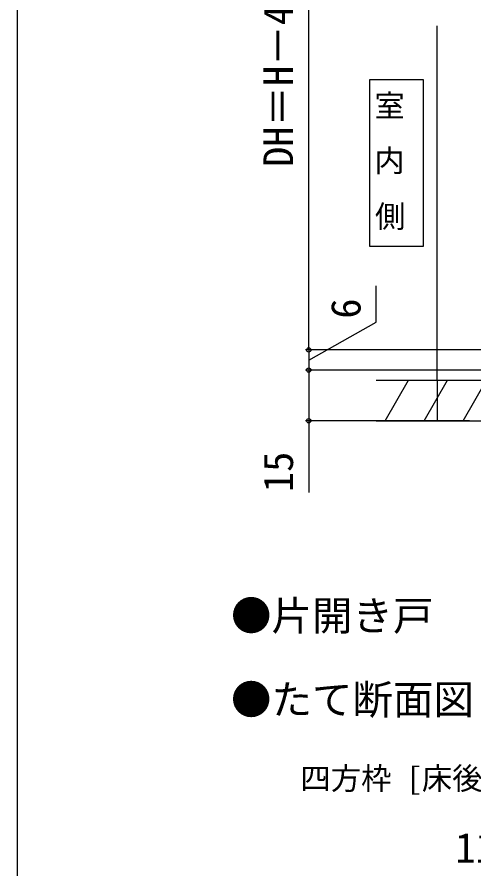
# Model space of a CAD drawing. Units: millimetres, scale not verified. Extents: x -525 to 525, y -783 to 779.
# Drawn here: x -524.9 to -389.6, y 113.8 to 366 of the extents above; entities that cross this region are included whole.
import ezdxf
from ezdxf.enums import TextEntityAlignment as Align

# ---------------------------------------------------------------- set-up
doc = ezdxf.new("R2010")
doc.units = ezdxf.units.MM
doc.header["$LTSCALE"] = 4
for name, color, linetype in [('0-2_USER1', 3, 'Continuous'), ('0-4_YKK_12', 2, 'Continuous'), ('0-7_YKK_D', 6, 'Continuous'), ('0-8_YKK_ZWAK', 7, 'Continuous'), ('0-9_YSS_K', 3, 'Continuous')]:
    doc.layers.add(name, color=color, linetype=linetype)
doc.styles.add('ＭＳ ゴシック', font='')
doc.styles.get('ＭＳ ゴシック').set_extended_font_data('MS Gothic')

msp = doc.modelspace()

# ---------------------------------------------------------------- linework, layer by layer
at = {"layer": '0-2_USER1'}
msp.add_lwpolyline([(-420.513, 298.181), (-404.513, 298.181), (-404.513, 347.476), (-420.513, 347.476)], close=True, dxfattribs=at)
at = {"layer": '0-4_YKK_12'}
for q in [(-400.413, 363.476), (-400.413, 246.476)]:
    msp.add_line((-400.413, 258.476), q, dxfattribs=at)
at = {"layer": '0-7_YKK_D'}
for p, q in [((-438.493, 267.476), (-438.493, 462.476)), ((-378.013, 267.476), (-439.493, 267.476)), ((-378.013, 267.476), (-439.493, 267.476)), ((-438.493, 267.476), (-438.493, 261.476)), ((-384.413, 261.476), (-439.493, 261.476)), ((-384.413, 261.476), (-439.493, 261.476)), ((-390.913, 246.476), (-439.493, 246.476))]:
    msp.add_line(p, q, dxfattribs=at)
for points in [[(-438.493, 264.476), (-418.493, 275.667), (-418.493, 286.486)], [(-438.493, 261.476), (-438.493, 246.476), (-438.493, 225.198)]]:
    msp.add_lwpolyline(points, dxfattribs=at)
for centre in [(-438.493, 267.476), (-438.493, 267.476), (-438.493, 261.476), (-438.493, 261.476), (-438.493, 246.476)]:
    msp.add_circle(centre, 0.637, dxfattribs=at)
at = {"layer": '0-8_YKK_ZWAK'}
msp.add_line((-524.9, 746.7), (-524.9, -783.3), dxfattribs=at)
at = {"layer": '0-9_YSS_K'}
for p, q in [((-418.493, 258.476), (-385.413, 258.476)), ((-415.833, 246.476), (-408.905, 258.476)), ((-404.286, 246.476), (-397.358, 258.476)), ((-392.739, 246.476), (-385.811, 258.476)), ((-418.493, 246.476), (-385.413, 246.476))]:
    msp.add_line(p, q, dxfattribs=at)

# ---------------------------------------------------------------- texts
at = {"layer": '0-2_USER1', "style": 'ＭＳ ゴシック'}
for s, height, p in [('室', 6.598, (-419.033, 334.479)), ('内', 6.598, (-419.084, 318.252)), ('側', 6.598, (-418.879, 301.718)), ('●片開き戸', 8.798, (-461.536, 181.733)), ('●たて断面図', 8.798, (-461.536, 156.902)), ('四方枠 [床後貼]', 6.598, (-440.976, 135.295))]:
    msp.add_text(s, height=height, dxfattribs=at).set_placement(p, align=Align.BOTTOM_LEFT)
at = {"layer": '0-7_YKK_D', "style": 'ＭＳ ゴシック'}
for s, p in [('DH＝H－44', (-440.493, 321.646)), ('6', (-420.493, 276.713)), ('15', (-440.493, 225.357))]:
    msp.add_text(s, height=8.798, rotation=90, dxfattribs=at).set_placement(p, align=Align.BOTTOM_LEFT)
msp.add_text('11', height=8.798, dxfattribs=at).set_placement((-395.087, 113.018), align=Align.BOTTOM_LEFT)

doc.saveas('drawing.dxf')
